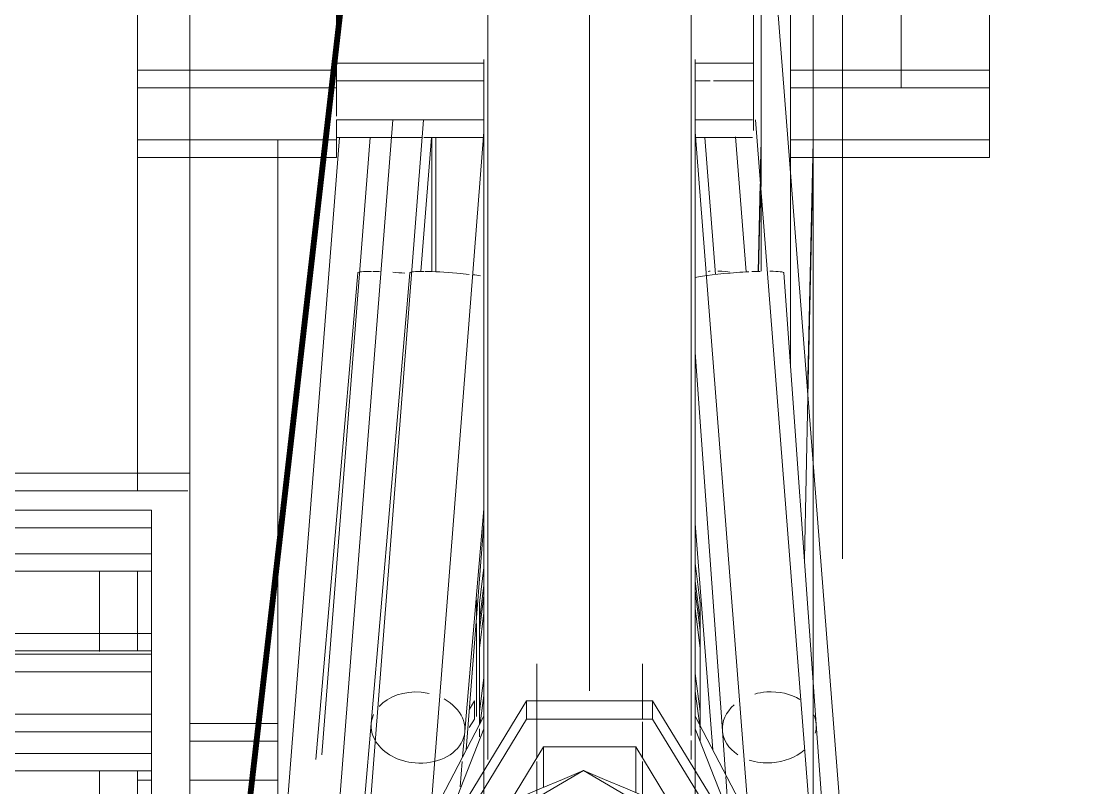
# Model space of a CAD drawing. Header units: millimetres. Extents: x 47511 to 319330, y -16764 to 12078.
# Drawn here: x 98155.7 to 98336.8, y 656.8 to 787.4 of the extents above; entities that cross this region are included whole.
import ezdxf

# ---------------------------------------------------------------- set-up
doc = ezdxf.new("R2010")
doc.units = ezdxf.units.MM
doc.linetypes.add('Dash - Tight', pattern=[4.5, 3, -1.5])
doc.layers.add('A-GENM', color=7, linetype='Continuous', lineweight=5)
doc.layers.add('E-LUM-CIRC', color=5, linetype='Dash - Tight', lineweight=30)
doc.layers.add('G-IMPT', color=7, linetype='Continuous', lineweight=13, true_color=0xc0c0c0)

# ---------------------------------------------------------------- blocks, each defined once
blk = doc.blocks.new('Bicycle_ATB_10197 - Bike ATB2_skp_-8137461-S_1000_LB_Basement')
at = {"layer": 'G-IMPT', "lineweight": 5}
for p, q in [((34.07, 0), (32.8, 0)), ((36.9, 0), (34.07, 0)), ((42.51, 0), (36.9, 0)), ((36.9, 0), (42.51, 0)), ((40.86, 0), (38.17, 0)), ((42.41, 0), (40.86, 0)), ((40.86, 0), (42.41, 0)), ((48.55, 0), (42.72, 0)), ((42.72, 0), (48.55, 0)), ((54.38, 0), (48.55, 0)), ((52.64, 0), (52.12, 0)), ((54.21, 0), (53.68, 0)), ((53.68, 0), (54.21, 0)), ((59.49, 0), (54.19, 0)), ((54.19, 0), (57.99, 0)), ((55.71, 0), (54.21, 0)), ((54.21, 0), (55.71, 0)), ((60.21, 0), (54.38, 0)), ((55.17, 0), (54.7, 0)), ((55.64, 0), (55.17, 0)), ((55.71, 0), (57.21, 0)), ((56.58, 0), (58.76, 0)), ((57.21, 0), (58.71, 0)), ((57.99, 0), (61.8, 0)), ((58.71, 0), (60.21, 0)), ((58.76, 0), (60.94, 0)), ((64.8, 0), (59.49, 0)), ((60.94, 0), (63.12, 0)), ((61.8, 0), (65.6, 0)), ((65.3, 0), (63.12, 0)), ((63.12, 0), (65.3, 0)), ((68.39, 0), (65.9, 0)), ((65.9, 0), (68.39, 0)), ((69.41, 0), (65.9, 0)), ((71.38, 0), (69.41, 0)), ((72.93, 0), (71.38, 0)), ((71.38, 0), (75.4, 0)), ((83.25, 0), (80.69, 0)), ((82.46, 0), (81.05, 0))]:
    blk.add_line(p, q, dxfattribs=at)
at = {"layer": 'G-IMPT', "lineweight": 5, "flags": 128}
for points in [[(38.17, 0), (35.48, 0), (32.8, 0)], [(32.8, 0), (35.48, 0), (38.17, 0), (40.86, 0)], [(32.8, 0), (34.07, 0), (36.9, 0)], [(47.07, 0), (45.52, 0), (43.96, 0), (42.51, 0)], [(42.51, 0), (43.96, 0), (45.52, 0), (47.07, 0)], [(54.7, 0), (52.8, 0), (50.89, 0), (48.98, 0), (47.07, 0)], [(47.07, 0), (48.98, 0), (50.89, 0)], [(48.55, 0), (54.38, 0), (60.21, 0)], [(50.89, 0), (52.8, 0), (54.7, 0)], [(52.12, 0), (52.64, 0), (53.16, 0), (53.68, 0)], [(53.68, 0), (53.16, 0), (52.64, 0)], [(65.6, 0), (61.8, 0), (57.99, 0), (54.19, 0)], [(54.19, 0), (59.49, 0), (64.8, 0)], [(54.7, 0), (55.17, 0), (55.64, 0)], [(56.58, 0), (56.11, 0), (55.64, 0)], [(55.64, 0), (56.11, 0), (56.58, 0)], [(60.21, 0), (58.71, 0), (57.21, 0), (55.71, 0)], [(63.12, 0), (60.94, 0), (58.76, 0), (56.58, 0)], [(71.02, 0), (69.12, 0), (67.21, 0), (65.9, 0)], [(65.9, 0), (67.21, 0), (68.39, 0)], [(65.9, 0), (70.1, 0), (71.38, 0)], [(80.69, 0), (77.87, 0), (75.05, 0), (72.23, 0)], [(81.05, 0), (79.02, 0), (76.99, 0), (74.96, 0), (72.93, 0)], [(75.4, 0), (81.05, 0), (86.69, 0), (92.33, 0)], [(92.69, 0), (89.69, 0), (86.69, 0), (83.69, 0)], [(86.69, 0), (85.28, 0), (83.87, 0)], [(92.33, 0), (90.92, 0), (89.51, 0), (88.1, 0), (86.69, 0)]]:
    blk.add_lwpolyline(points, dxfattribs=at)
blk = doc.blocks.new('Bicycle_ATB_10197 - Bike ATB2_skp_-8137463-S_1000_LB_Basement')
at = {"layer": 'G-IMPT', "lineweight": 5}
for p, q in [((438.97, 15.43), (453.25, 15.11)), ((441.87, 15), (438.98, 15)), ((438.98, 15), (441.87, 15)), ((451.86, 15), (438.98, 15)), ((441.87, 15), (445.53, 15)), ((445.53, 15), (449.19, 15)), ((451.86, 15), (449.19, 15)), ((449.19, 15), (451.43, 15)), ((467.14, 15), (453.43, 15)), ((458.16, 15), (453.68, 15)), ((453.68, 15), (455.92, 15)), ((454.45, 15.08), (458.16, 15)), ((455.92, 15), (458.16, 15)), ((458.16, 15), (460.41, 15)), ((460.41, 15), (462.65, 15)), ((462.65, 15), (464.89, 15)), ((464.89, 15), (467.14, 15)), ((467.14, 15), (471.91, 15)), ((471.91, 15), (476.69, 15)), ((476.69, 15), (481.46, 15))]:
    blk.add_line(p, q, dxfattribs=at)
at = {"layer": 'G-IMPT', "lineweight": 5, "flags": 128}
for points in [[(449.19, 15), (445.53, 15), (441.87, 15)], [(467.14, 15), (462.65, 15), (458.16, 15)], [(481.46, 15), (476.69, 15), (471.91, 15), (467.14, 15)]]:
    blk.add_lwpolyline(points, dxfattribs=at)
blk.add_blockref('Bicycle_ATB_10197 - Bike ATB2_skp_-8137461-S_1000_LB_Basement', (390, 10))
blk = doc.blocks.new('Bicycle_ATB_10197 - Bike ATB2_skp_-8137454-S_1000_LB_Basement')
at = {"layer": 'G-IMPT', "lineweight": 5}
for p, q in [((24.29, 108.02), (13.71, 108.02)), ((27.3, 108.02), (24.29, 108.02)), ((60.44, 108.02), (47.71, 108.02)), ((63.28, 108.02), (60.44, 108.02)), ((13.71, 101.52), (24.29, 101.52)), ((24.29, 101.52), (18.62, 101.52)), ((27.28, 101.52), (24.29, 101.52)), ((24.29, 101.52), (27.36, 101.52)), ((47.64, 101.52), (60.29, 101.52)), ((60.84, 101.52), (63.28, 101.52)), ((0, 8.88), (0, 0)), ((6.28, 8.88), (6.28, 6.5)), ((13.71, 6.5), (13.71, 8.88)), ((63.28, 8.88), (63.28, 6.5)), ((69.56, 0), (69.56, 8.88)), ((76.99, 0), (76.99, 8.88)), ((6.28, 6.5), (10.73, 6.5)), ((10.73, 6.5), (6.28, 6.5)), ((10.73, 6.5), (24.29, 6.5)), ((13.71, 6.5), (10.73, 6.5)), ((24.29, 6.5), (18.62, 6.5)), ((27.28, 6.5), (24.29, 6.5)), ((24.29, 6.5), (44.74, 6.5)), ((27.84, 6.5), (30.83, 6.5)), ((30.83, 6.5), (41.05, 6.5)), ((44.74, 6.5), (41.05, 6.5)), ((46.1, 6.5), (44.74, 6.5)), ((44.74, 6.5), (63.28, 6.5)), ((44.74, 0), (69.56, 0)), ((69.56, 0), (73.58, 0)), ((0, 0), (24.29, 0)), ((24.29, 0), (44.74, 0)), ((74, 0), (76.99, 0))]:
    blk.add_line(p, q, dxfattribs=at)
blk = doc.blocks.new('Bicycle_ATB_10197 - Bike ATB2_skp_pedal-8137455-S_1000_LB_Basement')
at = {"layer": 'G-IMPT', "lineweight": 5}
for p, q in [((24.5, 110), (24.5, 118.88)), ((36.37, 118.88), (36.37, 110)), ((24.5, 110), (6.32, 110)), ((36.37, 110), (24.5, 110)), ((36.37, 110), (90.18, 110)), ((90.18, 110), (56.83, 110)), ((93.17, 110), (90.18, 110)), ((90.18, 110), (93.17, 110)), ((106.88, 110), (117.46, 110)), ((117.46, 110), (120.47, 110))]:
    blk.add_line(p, q, dxfattribs=at)
blk.add_blockref('Bicycle_ATB_10197 - Bike ATB2_skp_-8137454-S_1000_LB_Basement', (93.17, 1.98))
blk = doc.blocks.new('Bicycle_ATB_10197 - Bike ATB2_skp_pedal-V17-S_1000_LB_Basement')
at = {"layer": 'A-GENM'}
blk.add_line((11.87, 135), (14.14, 135), dxfattribs=at)
at = {"layer": 'A-GENM', "flags": 128}
for points in [[(11.87, 126.12), (11.87, 127.5), (11.87, 130), (11.87, 132.5), (11.87, 135)], [(14.86, 135), (16.41, 135), (18.69, 135), (20.96, 135)], [(20.96, 135), (23.23, 135), (25.51, 135), (27.78, 135), (30.05, 135)]]:
    blk.add_lwpolyline(points, dxfattribs=at)
at = {"layer": 'G-IMPT', "lineweight": 5}
for p, q in [((0, 126.12), (0, 135)), ((0, 135), (2.99, 135)), ((2.99, 135), (11.87, 135)), ((11.87, 135), (14.14, 135))]:
    blk.add_line(p, q, dxfattribs=at)
at = {"layer": 'G-IMPT', "lineweight": 5, "flags": 128}
for points in [[(11.87, 126.12), (11.87, 127.5), (11.87, 130), (11.87, 132.5), (11.87, 135)], [(14.86, 135), (16.41, 135), (18.69, 135), (20.96, 135)], [(20.96, 135), (23.23, 135), (25.51, 135), (27.78, 135), (30.05, 135)]]:
    blk.add_lwpolyline(points, dxfattribs=at)
blk = doc.blocks.new('Bicycle_ATB_10197 - BikeATB2D_dwg_Bike ATB2_skp_pedal-2261-Ref_ Level-8137507-S_1000_LB_Basement')
at = {"layer": 'G-IMPT', "lineweight": 5, "flags": 128}
for points in [[(0, 126.12), (0, 135), (11.87, 135), (14.14, 135), (16.41, 135), (18.69, 135), (20.96, 135), (23.23, 135), (25.51, 135), (27.78, 135), (30.05, 135), (30.05, 132.5), (30.05, 130), (30.05, 127.5), (30.05, 126.12)], [(30.05, 126.12), (30.05, 127.5), (30.05, 130), (30.05, 132.5), (30.05, 135), (27.78, 135), (25.51, 135), (23.23, 135), (20.96, 135), (18.69, 135), (16.41, 135), (14.14, 135), (11.87, 135), (11.87, 132.5), (11.87, 130), (11.87, 127.5), (11.87, 126.12)], [(11.87, 126.12), (11.87, 127.5), (11.87, 130), (11.87, 132.5), (11.87, 135)]]:
    blk.add_lwpolyline(points, dxfattribs=at)
blk = doc.blocks.new('Bicycle_ATB_10197 - BikeATB2D_dwg_Bike ATB2_skp_-V6-Ref_ Level-8137508-S_1000_LB_Basement')
at = {"layer": 'G-IMPT', "lineweight": 5}
for p, q in [((0, 108.02), (0, 8.88)), ((63.42, 108.02), (50.69, 108.02)), ((66.26, 108.02), (63.42, 108.02)), ((16.7, 101.52), (27.28, 101.52)), ((27.28, 101.52), (30.35, 101.52)), ((50.63, 101.52), (63.28, 101.52)), ((63.28, 101.52), (63.28, 15.38)), ((13.71, 6.5), (13.71, 8.88)), ((63.28, 8.88), (63.28, 6.5)), ((69.56, 0), (69.56, 8.88))]:
    blk.add_line(p, q, dxfattribs=at)
at = {"layer": 'G-IMPT', "lineweight": 5, "flags": 128}
for points in [[(0, 8.88), (0, 0), (69.56, 0), (76.99, 0), (76.99, 8.88)], [(63.28, 6.5), (6.28, 6.5), (6.28, 8.88)]]:
    blk.add_lwpolyline(points, dxfattribs=at)
blk = doc.blocks.new('Bicycle_ATB_10197 - BikeATB2D_dwg_Bike ATB2_skp_pedal-V7-Ref_ Level-8137509-S_1000_LB_Basement')
at = {"layer": 'G-IMPT', "lineweight": 5}
for p, q in [((36.37, 118.88), (36.37, 110)), ((145.44, 112.38), (145.44, 110)), ((93.17, 110), (96.15, 110)), ((109.87, 110), (120.45, 110)), ((120.45, 110), (123.46, 110)), ((120.45, 17.36), (120.45, 103.5))]:
    blk.add_line(p, q, dxfattribs=at)
at = {"layer": 'G-IMPT', "lineweight": 5, "flags": 128}
for points in [[(24.5, 110), (6.32, 110), (0, 110), (0, 118.88)], [(24.5, 118.88), (24.5, 110), (36.37, 110), (93.17, 110)]]:
    blk.add_lwpolyline(points, dxfattribs=at)
blk.add_blockref('Bicycle_ATB_10197 - BikeATB2D_dwg_Bike ATB2_skp_-V6-Ref_ Level-8137508-S_1000_LB_Basement', (93.17, 1.98))
blk = doc.blocks.new('Bicycle_ATB_10197 - BikeATB2D_dwg_Bike ATB2_skp_-2267-Ref_ Level-8137517-S_1000_LB_Basement')
at = {"layer": 'G-IMPT', "lineweight": 5, "flags": 128}
for points in [[(60.21, 0), (54.38, 0), (48.55, 0), (42.72, 0), (36.9, 0), (34.07, 0), (31.25, 0), (29.81, 0)], [(29.81, 0), (31.25, 0), (34.07, 0), (36.9, 0), (42.72, 0), (48.55, 0), (54.38, 0), (60.21, 0), (58.71, 0), (57.21, 0), (55.71, 0), (54.21, 0), (53.68, 0), (53.16, 0), (52.64, 0), (52.12, 0), (52.64, 0), (53.16, 0), (53.68, 0), (54.21, 0), (55.71, 0), (57.21, 0), (58.71, 0), (60.21, 0)], [(62.91, 0), (60.94, 0), (58.76, 0), (56.58, 0), (56.11, 0), (55.64, 0), (55.17, 0), (54.7, 0), (52.8, 0), (50.89, 0), (48.98, 0), (47.07, 0), (45.52, 0), (43.96, 0), (42.41, 0), (40.86, 0), (38.17, 0), (35.48, 0), (32.79, 0), (30.11, 0), (30.63, 0), (31.16, 0), (31.69, 0), (32.21, 0), (30.66, 0)], [(30.66, 0), (32.21, 0), (31.69, 0), (31.16, 0), (30.63, 0), (30.11, 0), (32.79, 0), (35.48, 0), (38.17, 0), (40.86, 0), (42.41, 0), (43.96, 0), (45.52, 0), (47.07, 0), (48.98, 0), (50.89, 0), (52.8, 0), (54.7, 0), (55.17, 0), (55.64, 0), (56.11, 0), (56.58, 0), (58.76, 0), (60.94, 0), (62.91, 0)], [(62.91, 0), (59.49, 0), (54.19, 0), (57.99, 0), (61.8, 0)], [(61.8, 0), (57.99, 0), (54.19, 0), (59.49, 0), (62.91, 0)], [(63.12, 0), (65.3, 0), (67.21, 0), (68.39, 0), (64.8, 0), (62.91, 0)], [(62.91, 0), (65.6, 0), (68.39, 0)], [(89.69, 0), (86.69, 0), (83.69, 0), (80.69, 0), (77.87, 0), (75.05, 0), (72.23, 0), (69.41, 0), (65.6, 0), (62.91, 0)], [(62.91, 0), (64.8, 0), (70.1, 0), (75.4, 0), (81.05, 0), (86.69, 0), (92.33, 0), (97.98, 0), (103.28, 0), (108.58, 0), (113.89, 0), (119.19, 0), (117.67, 0), (116.17, 0), (114.67, 0), (113.17, 0)], [(89.51, 0), (88.1, 0), (86.69, 0), (85.28, 0), (83.87, 0), (82.46, 0), (81.05, 0), (79.02, 0), (76.99, 0), (74.96, 0), (72.93, 0), (71.02, 0), (69.12, 0), (67.21, 0), (65.3, 0), (63.12, 0)]]:
    blk.add_lwpolyline(points, dxfattribs=at)
blk = doc.blocks.new('Bicycle_ATB_10197 - BikeATB2D_dwg_Bike ATB2_skp_-2269-Ref_ Level-8137519-S_1000_LB_Basement')
at = {"layer": 'G-IMPT', "lineweight": 5}
for p, q in [((435.98, 15.49), (450.92, 15.16)), ((448.88, 15), (435.99, 15)), ((467.14, 15), (450.44, 15)), ((452.11, 15.13), (458.16, 15))]:
    blk.add_line(p, q, dxfattribs=at)
at = {"layer": 'G-IMPT', "lineweight": 5, "flags": 128}
for points in [[(448.88, 15), (445.53, 15), (441.87, 15), (438.21, 15), (435.99, 15)], [(435.99, 15), (438.21, 15), (441.87, 15), (445.53, 15), (448.88, 15)], [(496.6, 15), (495.21, 15), (490.73, 15), (486.24, 15), (481.46, 15), (476.69, 15), (471.91, 15), (467.14, 15), (462.65, 15), (458.16, 15), (453.68, 15), (450.44, 15)], [(451.43, 15), (453.68, 15), (455.92, 15), (458.16, 15), (460.41, 15), (462.65, 15), (464.89, 15), (467.14, 15), (471.91, 15), (476.69, 15), (481.46, 15), (486.24, 15), (490.73, 15), (495.21, 15), (496.6, 15)]]:
    blk.add_lwpolyline(points, dxfattribs=at)
blk.add_blockref('Bicycle_ATB_10197 - BikeATB2D_dwg_Bike ATB2_skp_-2267-Ref_ Level-8137517-S_1000_LB_Basement', (390, 10))
blk = doc.blocks.new('Bicycle_ATB_10197 - BikeATB2D_dwg_Bike ATB2_skp_-2280-Ref_ Level-8137529-S_1000_LB_Basement')
at = {"layer": 'G-IMPT', "lineweight": 5}
for p, q in [((392.78, 29.63), (369.42, 27.81)), ((392.89, 24.41), (369.85, 22.62))]:
    blk.add_line(p, q, dxfattribs=at)
blk = doc.blocks.new('Bicycle_ATB_10197 - BikeATB2D_dwg_Bike ATB2_skp_-2281-Ref_ Level-8137530-S_1000_LB_Basement')
at = {"layer": 'G-IMPT', "lineweight": 5}
for p, q in [((188.17, 107.83), (392.78, 91.88)), ((392.78, 86.65), (287.58, 94.85)), ((369.93, 78), (392.78, 76.21))]:
    blk.add_line(p, q, dxfattribs=at)
blk = doc.blocks.new('Bicycle_ATB_10197 - BikeATB2D_dwg_Bike ATB2_skp_-2283-Ref_ Level-8137532-S_1000_LB_Basement')
at = {"layer": 'G-IMPT', "lineweight": 5}
blk.add_line((688.34, 2534.71), (711.22, 2534.71), dxfattribs=at)
blk = doc.blocks.new('Bicycle_ATB_10197 - BikeATB2D_dwg_Bike ATB2_skp_-2285-Ref_ Level-8137533-S_1000_LB_Basement')
at = {"layer": 'G-IMPT', "lineweight": 5}
blk.add_line((711.22, 2534.03), (688.31, 2534.03), dxfattribs=at)
blk = doc.blocks.new('Bicycle_ATB_10197 - BikeATB2D_dwg_Bike ATB2_skp_-2286-Ref_ Level-8137534-S_1000_LB_Basement')
for name, p in [('Bicycle_ATB_10197 - BikeATB2D_dwg_Bike ATB2_skp_-2281-Ref_ Level-8137530-S_1000_LB_Basement', (0, 0)), ('Bicycle_ATB_10197 - BikeATB2D_dwg_Bike ATB2_skp_-2283-Ref_ Level-8137532-S_1000_LB_Basement', (-318.44, -2458.57)), ('Bicycle_ATB_10197 - BikeATB2D_dwg_Bike ATB2_skp_-2285-Ref_ Level-8137533-S_1000_LB_Basement', (-318.44, -2458.57)), ('Bicycle_ATB_10197 - BikeATB2D_dwg_Bike ATB2_skp_-2280-Ref_ Level-8137529-S_1000_LB_Basement', (0, 0))]:
    blk.add_blockref(name, p)
blk = doc.blocks.new('Bicycle_ATB_10197 - BikeATB2D_dwg-8137488-S_1000_LB_Basement')
at = {"layer": 'G-IMPT', "lineweight": 5}
for p, q in [((-373.14, 10.73), (-374.59, 11.62)), ((-371.42, 11.59), (-370.01, 10.73)), ((-370.01, 10.73), (-373.14, 10.73))]:
    blk.add_line(p, q, dxfattribs=at)
at = {"zscale": -1, "rotation": 180}
blk.add_blockref('Bicycle_ATB_10197 - BikeATB2D_dwg_Bike ATB2_skp_pedal-V7-Ref_ Level-8137509-S_1000_LB_Basement', (-238.09, 178.1), dxfattribs=at)
for name, p in [('Bicycle_ATB_10197 - BikeATB2D_dwg_Bike ATB2_skp_-2286-Ref_ Level-8137534-S_1000_LB_Basement', (-666.82, -58.14)), ('Bicycle_ATB_10197 - BikeATB2D_dwg_Bike ATB2_skp_-2269-Ref_ Level-8137519-S_1000_LB_Basement', (-732.85, -53.08)), ('Bicycle_ATB_10197 - BikeATB2D_dwg_Bike ATB2_skp_pedal-2261-Ref_ Level-8137507-S_1000_LB_Basement', (-274.46, -178.08))]:
    blk.add_blockref(name, p)
blk = doc.blocks.new('Bicycle_ATB_10197 - Bicycle_ATB_10197-8136418-S_1000_LB_Basement')
at = {"layer": 'A-GENM'}
for p, q in [((-294.13, 30.61), (-377.03, 37.72)), ((-293.92, 18), (-271.05, 18)), ((-369.69, 10.39), (-353.87, 10.39)), ((-353.02, 10.39), (-349.89, 10.39))]:
    blk.add_line(p, q, dxfattribs=at)
for centre, major_axis, start_param, end_param in [((-294.81, 22.64), (0.68, 7.97), 5.497787, 6.283185), ((-294.81, 22.64), (0.68, 7.97), 5.246144, 5.464267), ((-294.81, 22.64), (0.68, 7.97), 4.712389, 4.974188), ((-294.7, -25.09), (-0.57, 7.98), 3.403392, 3.926991), ((-294.7, -25.09), (-0.57, 7.98), 4.132001, 4.18879)]:
    blk.add_ellipse(centre, major_axis=major_axis, ratio=0.078087, start_param=start_param, end_param=end_param, dxfattribs=at)
for name, p in [('Bicycle_ATB_10197 - BikeATB2D_dwg-8137488-S_1000_LB_Basement', (2.99, 0)), ('Bicycle_ATB_10197 - Bike ATB2_skp_-8137463-S_1000_LB_Basement', (-732.85, -53.08)), ('Bicycle_ATB_10197 - Bike ATB2_skp_pedal-V17-S_1000_LB_Basement', (-274.46, -178.08))]:
    blk.add_blockref(name, p)
at = {"zscale": -1, "rotation": 180}
blk.add_blockref('Bicycle_ATB_10197 - Bike ATB2_skp_pedal-8137455-S_1000_LB_Basement', (-238.09, 178.1), dxfattribs=at)
blk = doc.blocks.new('Bicycle_ATB_10197 - Bike ATB2_skp_-8137469-S_1000_LB_Basement')
at = {"layer": 'G-IMPT', "lineweight": 5}
for p, q in [((-271.05, 33.63), (-271.05, 43.1)), ((-261.41, 43.1), (-261.41, 18)), ((-246.64, 43.1), (-246.64, 37.79)), ((-241.51, 43.1), (-241.51, 17.32)), ((-246.64, 37.09), (-246.64, 17.32)), ((-271.05, 28.5), (-271.05, 33.63)), ((-271.05, 18.07), (-271.05, 28.24)), ((-271.05, -27.74), (-271.05, -18.07)), ((-261.41, -18), (-261.41, -20.52)), ((-246.64, -17.32), (-246.64, -27.9)), ((-241.51, -17.32), (-241.51, -27.9)), ((-261.41, -21.07), (-261.41, -27.9)), ((-268.06, -27.9), (-269.9, -27.9)), ((-264.5, -27.9), (-268.06, -27.9)), ((-261.41, -27.9), (-264.5, -27.9)), ((-246.64, -27.9), (-261.41, -27.9)), ((-241.51, -27.9), (-246.64, -27.9))]:
    blk.add_line(p, q, dxfattribs=at)
at = {"layer": 'G-IMPT', "lineweight": 5, "flags": 128}
blk.add_lwpolyline([(-262.59, 43.1), (-263.82, 43.1), (-266.23, 43.1), (-267.45, 43.1)], dxfattribs=at)
blk = doc.blocks.new('Bicycle_ATB_10197 - Bike ATB2_skp_-V33-S_1000_LB_Basement')
at = {"layer": 'G-IMPT', "lineweight": 5}
for p, q in [((71.38, 0), (69.41, 0)), ((72.93, 0), (71.38, 0)), ((71.38, 0), (75.4, 0)), ((83.25, 0), (80.69, 0)), ((82.46, 0), (81.05, 0))]:
    blk.add_line(p, q, dxfattribs=at)
at = {"layer": 'G-IMPT', "lineweight": 5, "flags": 128}
for points in [[(10.83, 0), (8.12, 0), (5.41, 0), (2.71, 0), (0, 0)], [(0, 0), (2.22, 0), (4.43, 0), (6.65, 0), (8.87, 0)], [(8.87, 0), (6.65, 0), (4.43, 0), (2.22, 0), (0, 0)], [(0, 0), (2.71, 0), (5.41, 0), (8.12, 0), (10.83, 0)], [(8.87, 0), (8.52, 0), (8.16, 0), (7.81, 0), (7.46, 0)], [(7.46, 0), (7.81, 0), (8.16, 0), (8.52, 0), (8.87, 0)], [(21.94, 0), (19.07, 0), (16.2, 0), (13.33, 0), (10.46, 0)], [(10.46, 0), (11.92, 0), (13.38, 0), (14.84, 0), (16.3, 0)], [(16.3, 0), (14.84, 0), (13.38, 0), (11.92, 0), (10.46, 0)], [(10.46, 0), (13.33, 0), (16.2, 0), (19.07, 0), (21.94, 0)], [(12.24, 0), (11.88, 0), (11.53, 0), (11.18, 0), (10.83, 0)], [(10.83, 0), (11.18, 0), (11.53, 0), (11.88, 0), (12.24, 0)], [(16.3, 0), (15.28, 0), (14.27, 0), (13.25, 0), (12.24, 0)], [(12.24, 0), (13.25, 0), (14.27, 0), (15.28, 0), (16.3, 0)], [(25.61, 0), (24.63, 0), (23.65, 0), (22.67, 0), (21.69, 0)], [(21.69, 0), (22.67, 0), (23.65, 0), (24.63, 0), (25.61, 0)], [(26, 0), (24.98, 0), (23.97, 0), (22.95, 0), (21.94, 0)], [(21.94, 0), (22.95, 0), (23.97, 0), (24.98, 0), (26, 0)], [(36.9, 0), (34.07, 0), (31.25, 0), (28.43, 0), (25.61, 0)], [(25.61, 0), (28.43, 0), (31.25, 0), (34.07, 0), (36.9, 0)], [(32.21, 0), (30.66, 0), (29.1, 0), (27.55, 0), (26, 0)], [(26, 0), (27.55, 0), (29.1, 0), (30.66, 0), (32.21, 0)], [(40.86, 0), (38.17, 0), (35.48, 0), (32.79, 0), (30.11, 0)], [(30.11, 0), (30.63, 0), (31.16, 0), (31.69, 0), (32.21, 0)], [(32.21, 0), (31.69, 0), (31.16, 0), (30.63, 0), (30.11, 0)], [(30.11, 0), (32.79, 0), (35.48, 0), (38.17, 0), (40.86, 0)], [(60.21, 0), (54.38, 0), (48.55, 0), (42.72, 0), (36.9, 0)], [(36.9, 0), (42.72, 0), (48.55, 0), (54.38, 0), (60.21, 0)], [(47.07, 0), (45.52, 0), (43.96, 0), (42.41, 0), (40.86, 0)], [(40.86, 0), (42.41, 0), (43.96, 0), (45.52, 0), (47.07, 0)], [(54.7, 0), (52.8, 0), (50.89, 0), (48.98, 0), (47.07, 0)], [(47.07, 0), (48.98, 0), (50.89, 0), (52.8, 0), (54.7, 0)], [(54.21, 0), (53.68, 0), (53.16, 0), (52.64, 0), (52.12, 0)], [(52.12, 0), (52.64, 0), (53.16, 0), (53.68, 0), (54.21, 0)], [(68.39, 0), (64.8, 0), (59.49, 0), (54.19, 0)], [(54.19, 0), (57.99, 0), (61.8, 0), (65.6, 0), (68.39, 0)], [(69.41, 0), (65.6, 0), (61.8, 0), (57.99, 0), (54.19, 0)], [(54.19, 0), (59.49, 0), (64.8, 0), (70.1, 0), (71.38, 0)], [(60.21, 0), (58.71, 0), (57.21, 0), (55.71, 0), (54.21, 0)], [(54.21, 0), (55.71, 0), (57.21, 0), (58.71, 0), (60.21, 0)], [(56.58, 0), (56.11, 0), (55.64, 0), (55.17, 0), (54.7, 0)], [(54.7, 0), (55.17, 0), (55.64, 0), (56.11, 0), (56.58, 0)], [(65.3, 0), (63.12, 0), (60.94, 0), (58.76, 0), (56.58, 0)], [(56.58, 0), (58.76, 0), (60.94, 0), (63.12, 0), (65.3, 0)], [(71.02, 0), (69.12, 0), (67.21, 0), (65.3, 0)], [(65.3, 0), (67.21, 0), (68.39, 0)], [(80.69, 0), (77.87, 0), (75.05, 0), (72.23, 0)], [(81.05, 0), (79.02, 0), (76.99, 0), (74.96, 0), (72.93, 0)], [(75.4, 0), (81.05, 0), (86.69, 0), (92.33, 0), (97.98, 0)], [(92.69, 0), (89.69, 0), (86.69, 0), (83.69, 0)], [(86.69, 0), (85.28, 0), (83.87, 0)], [(92.33, 0), (90.92, 0), (89.51, 0), (88.1, 0), (86.69, 0)]]:
    blk.add_lwpolyline(points, dxfattribs=at)
blk = doc.blocks.new('Bicycle_ATB_10197 - Bike ATB2_skp_-V35-S_1000_LB_Basement')
at = {"layer": 'G-IMPT', "lineweight": 5}
for p, q in [((389.93, 16.51), (417.67, 15.9)), ((406.16, 15), (363.58, 15)), ((467.14, 15), (406.16, 15)), ((417.67, 15.9), (458.16, 15))]:
    blk.add_line(p, q, dxfattribs=at)
at = {"layer": 'G-IMPT', "lineweight": 5, "flags": 128}
for points in [[(425.01, 15), (424.18, 15), (423.35, 15), (422.52, 15), (421.69, 15)], [(421.69, 15), (422.52, 15), (423.35, 15), (424.18, 15), (425.01, 15)], [(434.56, 15), (432.17, 15), (429.78, 15), (427.39, 15), (425.01, 15)], [(425.01, 15), (427.39, 15), (429.78, 15), (432.17, 15), (434.56, 15)], [(449.19, 15), (445.53, 15), (441.87, 15), (438.21, 15), (434.56, 15)], [(434.56, 15), (438.21, 15), (441.87, 15), (445.53, 15), (449.19, 15)], [(467.14, 15), (462.65, 15), (458.16, 15), (453.68, 15), (449.19, 15)], [(449.19, 15), (451.43, 15), (453.68, 15), (455.92, 15), (458.16, 15)], [(458.16, 15), (460.41, 15), (462.65, 15), (464.89, 15), (467.14, 15)], [(486.24, 15), (481.46, 15), (476.69, 15), (471.91, 15), (467.14, 15)], [(467.14, 15), (471.91, 15), (476.69, 15), (481.46, 15), (486.24, 15)]]:
    blk.add_lwpolyline(points, dxfattribs=at)
blk.add_blockref('Bicycle_ATB_10197 - Bike ATB2_skp_-V33-S_1000_LB_Basement', (390, 10))
blk = doc.blocks.new('Bicycle_ATB_10197 - Bike ATB2_skp_-V37-S_1000_LB_Basement')
at = {"layer": 'G-IMPT', "lineweight": 5}
for p, q in [((12.47, 108.02), (0, 108.02)), ((0, 107.71), (0, 0.31)), ((39.65, 108.02), (12.47, 108.02)), ((49.29, 108.02), (39.65, 108.02)), ((69.56, 108.02), (49.29, 108.02)), ((73.58, 108.02), (69.56, 108.02)), ((69.56, 0), (69.56, 108.02)), ((76.99, 108.02), (74, 108.02)), ((76.99, 0), (76.99, 108.02)), ((10.73, 101.52), (6.28, 101.52)), ((6.28, 101.52), (10.73, 101.52)), ((6.28, 101.52), (6.28, 6.5)), ((13.71, 101.52), (10.73, 101.52)), ((10.73, 101.52), (24.29, 101.52)), ((13.71, 6.5), (13.71, 101.52)), ((24.29, 101.52), (18.62, 101.52)), ((27.28, 101.52), (24.29, 101.52)), ((24.29, 101.52), (44.74, 101.52)), ((32.36, 101.52), (30.83, 101.52)), ((32.36, 101.52), (30.83, 101.52)), ((41.05, 101.52), (38.5, 101.52)), ((41.05, 101.52), (38.5, 101.52)), ((44.74, 101.52), (63.28, 101.52)), ((46.06, 101.52), (44.74, 101.52)), ((46.06, 101.52), (44.74, 101.52)), ((63.28, 101.52), (63.28, 6.5)), ((6.28, 6.5), (10.73, 6.5)), ((10.73, 6.5), (6.28, 6.5)), ((10.73, 6.5), (24.29, 6.5)), ((13.71, 6.5), (10.73, 6.5)), ((24.29, 6.5), (18.62, 6.5)), ((27.28, 6.5), (24.29, 6.5)), ((24.29, 6.5), (44.74, 6.5)), ((27.84, 6.5), (30.83, 6.5)), ((30.83, 6.5), (41.05, 6.5)), ((44.74, 6.5), (41.05, 6.5)), ((46.1, 6.5), (44.74, 6.5)), ((44.74, 6.5), (63.28, 6.5)), ((44.74, 0), (69.56, 0)), ((69.56, 0), (73.58, 0)), ((0, 0), (24.29, 0)), ((24.29, 0), (44.74, 0)), ((74, 0), (76.99, 0))]:
    blk.add_line(p, q, dxfattribs=at)
at = {"layer": 'G-IMPT', "lineweight": 5, "flags": 128}
for points in [[(38.07, 101.52), (35.94, 101.52), (33.39, 101.52)], [(38.07, 101.52), (35.94, 101.52), (33.39, 101.52)], [(44.39, 101.52), (42.72, 101.52), (41.05, 101.52)], [(44.39, 101.52), (42.72, 101.52), (41.05, 101.52)]]:
    blk.add_lwpolyline(points, dxfattribs=at)
blk = doc.blocks.new('Bicycle_ATB_10197 - Bike ATB2_skp_pedal-V38-S_1000_LB_Basement')
at = {"layer": 'A-GENM', "flags": 128}
for points in [[(135.8, 125), (135.8, 121.25), (135.8, 117.5), (135.8, 113.75), (135.8, 110)], [(135.8, 110), (135.8, 113.75), (135.8, 117.5), (135.8, 121.25), (135.8, 125)]]:
    blk.add_lwpolyline(points, dxfattribs=at)
at = {"layer": 'G-IMPT', "lineweight": 5}
for p, q in [((24.5, 135), (6.32, 135)), ((29.35, 135), (24.5, 135)), ((24.5, 110), (24.5, 135)), ((33.38, 135), (29.97, 135)), ((36.37, 135), (33.38, 135)), ((36.37, 125), (36.37, 135)), ((135.8, 125), (36.37, 125)), ((36.37, 125), (36.37, 110)), ((135.8, 125), (142.46, 125)), ((142.46, 125), (145.44, 125)), ((24.5, 110), (6.32, 110)), ((36.37, 110), (24.5, 110)), ((36.37, 110), (90.18, 110)), ((90.18, 110), (86.34, 110)), ((105.63, 110), (90.18, 110)), ((90.18, 110), (132.81, 110)), ((132.81, 110), (135.8, 110)), ((120.45, 8.48), (120.45, 103.5)), ((124, 8.48), (124, 103.5)), ((124, 103.5), (125.53, 103.5)), ((131.67, 103.5), (134.22, 103.5)), ((134.22, 8.48), (134.22, 103.5)), ((137.91, 103.5), (139.23, 103.5)), ((140.89, 103.5), (140.89, 8.48))]:
    blk.add_line(p, q, dxfattribs=at)
at = {"layer": 'G-IMPT', "lineweight": 5, "flags": 128}
for points in [[(135.8, 110), (135.8, 113.75), (135.8, 117.5), (135.8, 121.25), (135.8, 125)], [(126.55, 103.5), (129.11, 103.5), (131.23, 103.5)], [(134.22, 103.5), (135.89, 103.5), (137.56, 103.5)]]:
    blk.add_lwpolyline(points, dxfattribs=at)
blk.add_blockref('Bicycle_ATB_10197 - Bike ATB2_skp_-V37-S_1000_LB_Basement', (93.17, 1.98))
blk = doc.blocks.new('Bicycle_ATB_10197 - Bike ATB2_skp_pedal-V40-S_1000_LB_Basement')
at = {"layer": 'A-GENM'}
blk.add_line((11.87, 135), (14.14, 135), dxfattribs=at)
at = {"layer": 'A-GENM', "flags": 128}
for points in [[(11.87, 125), (11.87, 127.5), (11.87, 130), (11.87, 132.5), (11.87, 135)], [(14.86, 135), (16.41, 135), (18.69, 135), (20.96, 135)], [(20.96, 135), (23.23, 135), (25.51, 135), (27.78, 135), (30.05, 135)]]:
    blk.add_lwpolyline(points, dxfattribs=at)
at = {"layer": 'G-IMPT', "lineweight": 5}
for p, q in [((0, 110), (0, 135)), ((0, 135), (2.99, 135)), ((2.99, 135), (11.87, 135)), ((11.87, 135), (14.14, 135)), ((11.87, 125), (14.86, 125)), ((11.87, 125), (11.87, 110)), ((14.86, 125), (39.35, 125)), ((2.99, 110), (0, 110)), ((11.87, 110), (2.99, 110)), ((93.17, 110), (11.87, 110))]:
    blk.add_line(p, q, dxfattribs=at)
at = {"layer": 'G-IMPT', "lineweight": 5, "flags": 128}
for points in [[(11.87, 125), (11.87, 127.5), (11.87, 130), (11.87, 132.5), (11.87, 135)], [(14.86, 135), (16.41, 135), (18.69, 135), (20.96, 135)], [(20.96, 135), (23.23, 135), (25.51, 135), (27.78, 135), (30.05, 135)]]:
    blk.add_lwpolyline(points, dxfattribs=at)
blk = doc.blocks.new('Bicycle_ATB_10197 - BikeATB2D_dwg_Bike ATB2_skp_wheel-2258-Ref_ Level-V56-S_1000_LB_Basement')
at = {"layer": 'G-IMPT', "lineweight": 5, "flags": 128}
for points in [[(621.33, 37.15), (615.61, 37.9), (613.38, 37.9)], [(635.38, 37.15), (629.39, 37.9), (615.61, 37.9)], [(640.11, 37.15), (634.03, 37.9), (629.39, 37.9)], [(613.2, 0.3), (615.61, 0.3), (622.05, 1.15)], [(615.61, 0.3), (629.39, 0.3), (636.13, 1.15)], [(629.39, 0.3), (634.03, 0.3), (640.88, 1.15)]]:
    blk.add_lwpolyline(points, dxfattribs=at)
blk = doc.blocks.new('Bicycle_ATB_10197 - BikeATB2D_dwg_Bike ATB2_skp_pedal-2261-Ref_ Level-V64-S_1000_LB_Basement')
at = {"layer": 'G-IMPT', "lineweight": 5, "flags": 128}
for points in [[(93.17, 110), (11.87, 110), (0, 110), (0, 135), (11.87, 135), (14.14, 135), (16.41, 135), (18.69, 135), (20.96, 135)], [(20.96, 135), (18.69, 135), (16.41, 135), (14.14, 135), (11.87, 135), (11.87, 132.5), (11.87, 130), (11.87, 127.5), (11.87, 125), (11.87, 127.5), (11.87, 130), (11.87, 132.5), (11.87, 135)], [(115.9, 110), (115.9, 113.75), (115.9, 117.5), (115.9, 121.25), (115.9, 125), (11.87, 125), (11.87, 110)]]:
    blk.add_lwpolyline(points, dxfattribs=at)
blk = doc.blocks.new('Bicycle_ATB_10197 - BikeATB2D_dwg_Bike ATB2_skp_-V6-Ref_ Level-V65-S_1000_LB_Basement')
at = {"layer": 'G-IMPT', "lineweight": 5}
for p, q in [((69.56, 0), (69.56, 108.02)), ((13.71, 6.5), (13.71, 101.52))]:
    blk.add_line(p, q, dxfattribs=at)
at = {"layer": 'G-IMPT', "lineweight": 5, "flags": 128}
blk.add_lwpolyline([(0, 108.02), (0, 0), (69.56, 0), (76.99, 0), (76.99, 108.02), (69.56, 108.02), (40.54, 108.02)], dxfattribs=at)
blk.add_lwpolyline([(63.28, 6.5), (6.28, 6.5), (6.28, 101.52), (63.28, 101.52)], close=True, dxfattribs=at)
blk = doc.blocks.new('Bicycle_ATB_10197 - BikeATB2D_dwg_Bike ATB2_skp_pedal-V7-Ref_ Level-V66-S_1000_LB_Basement')
at = {"layer": 'G-IMPT', "lineweight": 5}
for p, q in [((36.37, 125), (36.37, 110)), ((93.17, 110), (133.71, 110)), ((120.45, 8.48), (120.45, 103.5)), ((124, 8.48), (124, 103.5)), ((134.22, 8.48), (134.22, 103.5)), ((140.89, 103.5), (140.89, 8.48))]:
    blk.add_line(p, q, dxfattribs=at)
at = {"layer": 'G-IMPT', "lineweight": 5, "flags": 128}
for points in [[(24.5, 110), (6.32, 110), (0, 110), (0, 135), (3.41, 135)], [(32.34, 135), (24.5, 135), (6.32, 135)], [(24.5, 135), (24.5, 110), (36.37, 110), (93.17, 110)], [(135.8, 125), (135.8, 121.25), (135.8, 117.5), (135.8, 113.75), (135.8, 110), (135.8, 113.75), (135.8, 117.5), (135.8, 121.25), (135.8, 125), (36.37, 125), (36.37, 135), (32.96, 135)], [(135.8, 110), (135.8, 113.75), (135.8, 117.5), (135.8, 121.25), (135.8, 125), (145.44, 125), (145.44, 110)]]:
    blk.add_lwpolyline(points, dxfattribs=at)
blk.add_blockref('Bicycle_ATB_10197 - BikeATB2D_dwg_Bike ATB2_skp_-V6-Ref_ Level-V65-S_1000_LB_Basement', (93.17, 1.98))
blk = doc.blocks.new('Bicycle_ATB_10197 - BikeATB2D_dwg_Bike ATB2_skp_-2262-Ref_ Level-V72-S_1000_LB_Basement')
at = {"layer": 'G-IMPT', "lineweight": 5, "flags": 128}
for points in [[(578.11, -30.25), (594.94, -22.99), (603.34, -8.69), (601.84, -12.27), (600.34, -15.84), (598.84, -19.42), (597.34, -22.99), (594.94, -22.99), (594.94, -8.69), (594.94, 5.61), (578.11, 12.87), (578.11, -8.69)], [(597.34, 5.61), (594.94, 5.61), (603.34, -8.69), (601.84, -5.12), (600.34, -1.54), (598.84, 2.04), (597.34, 5.61), (593.57, 7.43), (589.8, 9.24), (586.85, 10.66)]]:
    blk.add_lwpolyline(points, dxfattribs=at)
blk = doc.blocks.new('Bicycle_ATB_10197 - BikeATB2D_dwg_Bike ATB2_skp_-2267-Ref_ Level-V77-S_1000_LB_Basement')
at = {"layer": 'G-IMPT', "lineweight": 5, "flags": 128}
for points in [[(89.51, 0), (88.1, 0), (86.69, 0), (85.28, 0), (83.87, 0), (82.46, 0), (81.05, 0), (79.02, 0), (76.99, 0), (74.96, 0), (72.93, 0), (71.02, 0), (69.12, 0), (67.21, 0), (65.3, 0), (63.12, 0), (60.94, 0), (58.76, 0), (56.58, 0), (56.11, 0), (55.64, 0), (55.17, 0), (54.7, 0), (52.8, 0), (50.89, 0), (48.98, 0), (47.07, 0), (45.52, 0), (43.96, 0), (42.41, 0), (40.86, 0), (38.17, 0), (35.48, 0), (32.79, 0), (30.11, 0), (30.63, 0), (31.16, 0), (31.69, 0), (32.21, 0), (30.66, 0), (29.1, 0), (27.55, 0), (26, 0), (24.98, 0), (23.97, 0), (22.95, 0), (21.94, 0), (19.07, 0), (16.2, 0), (13.33, 0), (10.46, 0), (11.92, 0), (13.38, 0), (14.84, 0), (16.3, 0), (15.28, 0), (14.27, 0), (13.25, 0), (12.24, 0), (11.88, 0), (11.53, 0), (11.18, 0), (10.83, 0), (8.12, 0), (5.41, 0), (2.71, 0), (0, 0), (2.22, 0), (4.43, 0), (6.65, 0), (8.87, 0), (8.52, 0), (8.16, 0), (7.81, 0), (7.46, 0), (7.81, 0), (8.16, 0), (8.52, 0), (8.87, 0), (6.65, 0), (4.43, 0), (2.22, 0), (0, 0), (2.71, 0), (5.41, 0), (8.12, 0), (10.83, 0), (11.18, 0), (11.53, 0), (11.88, 0), (12.24, 0), (13.25, 0), (14.27, 0), (15.28, 0), (16.3, 0), (14.84, 0), (13.38, 0), (11.92, 0), (10.46, 0), (13.33, 0), (16.2, 0), (19.07, 0), (21.94, 0), (22.95, 0), (23.97, 0), (24.98, 0), (26, 0), (27.55, 0), (29.1, 0), (30.66, 0), (32.21, 0), (31.69, 0), (31.16, 0), (30.63, 0), (30.11, 0), (32.79, 0), (35.48, 0), (38.17, 0), (40.86, 0), (42.41, 0), (43.96, 0), (45.52, 0), (47.07, 0), (48.98, 0), (50.89, 0), (52.8, 0), (54.7, 0), (55.17, 0), (55.64, 0), (56.11, 0), (56.58, 0), (58.76, 0), (60.94, 0), (63.12, 0), (65.3, 0), (67.21, 0), (68.39, 0), (64.8, 0), (59.49, 0), (54.19, 0), (57.99, 0), (61.8, 0), (65.6, 0), (68.39, 0)], [(89.69, 0), (86.69, 0), (83.69, 0), (80.69, 0), (77.87, 0), (75.05, 0), (72.23, 0), (69.41, 0), (65.6, 0), (61.8, 0), (57.99, 0), (54.19, 0), (59.49, 0), (64.8, 0), (70.1, 0), (75.4, 0), (81.05, 0), (86.69, 0), (92.33, 0)]]:
    blk.add_lwpolyline(points, dxfattribs=at)
blk.add_lwpolyline([(60.21, 0), (54.38, 0), (48.55, 0), (42.72, 0), (36.9, 0), (34.07, 0), (31.25, 0), (28.43, 0), (25.61, 0), (24.63, 0), (23.65, 0), (22.67, 0), (21.69, 0), (22.67, 0), (23.65, 0), (24.63, 0), (25.61, 0), (28.43, 0), (31.25, 0), (34.07, 0), (36.9, 0), (42.72, 0), (48.55, 0), (54.38, 0), (60.21, 0), (58.71, 0), (57.21, 0), (55.71, 0), (54.21, 0), (53.68, 0), (53.16, 0), (52.64, 0), (52.12, 0), (52.64, 0), (53.16, 0), (53.68, 0), (54.21, 0), (55.71, 0), (57.21, 0), (58.71, 0)], close=True, dxfattribs=at)
blk = doc.blocks.new('Bicycle_ATB_10197 - BikeATB2D_dwg_Bike ATB2_skp_-2269-Ref_ Level-V79-S_1000_LB_Basement')
at = {"layer": 'G-IMPT', "lineweight": 5}
for p, q in [((403.17, 15), (336.1, 15)), ((467.14, 15), (403.17, 15)), ((415.34, 15.95), (458.16, 15))]:
    blk.add_line(p, q, dxfattribs=at)
at = {"layer": 'G-IMPT', "lineweight": 5, "flags": 128}
blk.add_lwpolyline([(481.46, 15), (476.69, 15), (471.91, 15), (467.14, 15), (462.65, 15), (458.16, 15), (453.68, 15), (449.19, 15), (445.53, 15), (441.87, 15), (438.21, 15), (434.56, 15), (432.17, 15), (429.78, 15), (427.39, 15), (425.01, 15), (424.18, 15), (423.35, 15), (422.52, 15), (421.69, 15), (422.52, 15), (423.35, 15), (424.18, 15), (425.01, 15), (427.39, 15), (429.78, 15), (432.17, 15), (434.56, 15), (438.21, 15), (441.87, 15), (445.53, 15), (449.19, 15), (451.43, 15), (453.68, 15), (455.92, 15), (458.16, 15), (460.41, 15), (462.65, 15), (464.89, 15), (467.14, 15), (471.91, 15), (476.69, 15), (481.46, 15)], dxfattribs=at)
blk.add_blockref('Bicycle_ATB_10197 - BikeATB2D_dwg_Bike ATB2_skp_-2267-Ref_ Level-V77-S_1000_LB_Basement', (390, 10))
blk = doc.blocks.new('Bicycle_ATB_10197 - BikeATB2D_dwg_Bike ATB2_skp_-2275-Ref_ Level-V84-S_1000_LB_Basement')
at = {"layer": 'G-IMPT', "lineweight": 5}
for p, q in [((714.2, 23.77), (714.2, 33.37)), ((723.85, 33.37), (723.85, 8.27)), ((738.62, 33.37), (738.62, 7.59)), ((743.75, 33.37), (743.75, 21.43)), ((714.2, 8.27), (714.2, 23.77)), ((743.75, 21.43), (743.75, 16.24)), ((743.75, 16.16), (743.75, 7.59)), ((738.62, -27.05), (738.62, -37.63)), ((743.75, -27.05), (743.75, -35.7)), ((714.2, -37.48), (714.2, -27.73)), ((723.85, -27.73), (723.85, -37.63)), ((743.75, -35.74), (743.75, -37.63)), ((717.76, -37.63), (714.2, -37.63))]:
    blk.add_line(p, q, dxfattribs=at)
at = {"layer": 'G-IMPT', "lineweight": 5, "flags": 128}
blk.add_lwpolyline([(743.75, -37.63), (738.62, -37.63), (723.85, -37.63), (717.76, -37.63)], dxfattribs=at)
blk = doc.blocks.new('Bicycle_ATB_10197 - BikeATB2D_dwg_Bike ATB2_skp_-2280-Ref_ Level-V89-S_1000_LB_Basement')
at = {"layer": 'G-IMPT', "lineweight": 5}
for p, q in [((276.69, 31.01), (393.73, 40.14)), ((288.42, 37.13), (327.03, 40.14)), ((395.77, 29.87), (252.3, 18.68))]:
    blk.add_line(p, q, dxfattribs=at)
at = {"layer": 'G-IMPT', "lineweight": 5, "flags": 128}
for points in [[(430.18, 40.82), (430.83, 32.6), (430.45, 27.34), (186.03, 8.28)], [(215.74, 28.17), (245.45, 30.88), (245.65, 28.7), (245.84, 26.52), (246.03, 24.34), (246.23, 22.16), (292, 40.14)], [(294.2, 40.14), (252.3, 18.3), (250.78, 19.27), (249.26, 20.23), (247.74, 21.2), (246.23, 22.16), (246.03, 24.34), (245.84, 26.52), (245.65, 28.7), (245.45, 30.88), (260.87, 37.25)]]:
    blk.add_lwpolyline(points, dxfattribs=at)
blk = doc.blocks.new('Bicycle_ATB_10197 - BikeATB2D_dwg_Bike ATB2_skp_-2281-Ref_ Level-V90-S_1000_LB_Basement')
at = {"layer": 'G-IMPT', "lineweight": 5}
for p, q in [((188.17, 107.83), (395.77, 91.64)), ((395.77, 86.41), (252.3, 97.6)), ((276.69, 85.27), (393.73, 76.14)), ((288.42, 79.15), (327.03, 76.14))]:
    blk.add_line(p, q, dxfattribs=at)
at = {"layer": 'G-IMPT', "lineweight": 5, "flags": 128}
for points in [[(294.2, 76.14), (252.3, 97.98), (250.78, 97.01), (249.26, 96.05), (247.74, 95.08), (246.23, 94.12), (246.03, 91.94), (245.84, 89.76), (245.65, 87.58), (245.45, 85.4), (253.66, 82.01)], [(231.62, 86.66), (245.45, 85.4), (245.65, 87.58), (245.84, 89.76), (246.03, 91.94), (246.23, 94.12), (292, 76.14)]]:
    blk.add_lwpolyline(points, dxfattribs=at)
blk = doc.blocks.new('Bicycle_ATB_10197 - BikeATB2D_dwg_Bike ATB2_skp_-2283-Ref_ Level-V92-S_1000_LB_Basement')
at = {"layer": 'G-IMPT', "lineweight": 5}
for p, q in [((621.52, 2525.71), (615.24, 2525.71)), ((621.52, 2507.71), (615.24, 2507.71))]:
    blk.add_line(p, q, dxfattribs=at)
at = {"layer": 'G-IMPT', "lineweight": 5, "flags": 128}
for points in [[(603.28, 2534.71), (611.34, 2534.71), (724.49, 2534.71)], [(603.28, 2498.71), (611.34, 2498.71), (724.49, 2498.71)]]:
    blk.add_lwpolyline(points, dxfattribs=at)
blk = doc.blocks.new('Bicycle_ATB_10197 - BikeATB2D_dwg_Bike ATB2_skp_-2285-Ref_ Level-V93-S_1000_LB_Basement')
at = {"layer": 'G-IMPT', "lineweight": 5}
for p, q in [((1093.37, 2534.03), (609.33, 2534.03)), ((619.9, 2516.71), (1081.32, 2516.71)), ((609.33, 2499.39), (1093.37, 2499.39))]:
    blk.add_line(p, q, dxfattribs=at)
blk = doc.blocks.new('Bicycle_ATB_10197 - BikeATB2D_dwg_Bike ATB2_skp_-2286-Ref_ Level-V94-S_1000_LB_Basement')
for name, p in [('Bicycle_ATB_10197 - BikeATB2D_dwg_Bike ATB2_skp_-2281-Ref_ Level-V90-S_1000_LB_Basement', (0, 0)), ('Bicycle_ATB_10197 - BikeATB2D_dwg_Bike ATB2_skp_-2283-Ref_ Level-V92-S_1000_LB_Basement', (-318.44, -2458.57)), ('Bicycle_ATB_10197 - BikeATB2D_dwg_Bike ATB2_skp_-2285-Ref_ Level-V93-S_1000_LB_Basement', (-318.44, -2458.57)), ('Bicycle_ATB_10197 - BikeATB2D_dwg_Bike ATB2_skp_-2280-Ref_ Level-V89-S_1000_LB_Basement', (0, 0))]:
    blk.add_blockref(name, p)
blk = doc.blocks.new('Bicycle_ATB_10197 - BikeATB2D_dwg-V95-S_1000_LB_Basement')
at = {"layer": 'G-IMPT', "lineweight": 5}
for p, q in [((-370.01, 10.73), (-373.14, 10.73)), ((-384.77, 7.84), (-377.89, 7.84)), ((-377.89, -7.85), (-385.64, -7.85)), ((-370.01, -10.73), (-373.14, -10.73))]:
    blk.add_line(p, q, dxfattribs=at)
at = {"layer": 'G-IMPT', "lineweight": 5, "flags": 128}
for points in [[(-390.8, -21.47), (-373.14, -10.73), (-373.14, 10.73), (-390.8, 21.46)], [(-390.19, 21.46), (-387.67, 21.46), (-370.01, 10.73), (-370.01, -10.73), (-387.67, -21.47), (-390.19, -21.47)], [(-387.13, 13.46), (-377.89, 7.84), (-377.89, -7.85), (-390.8, -15.69), (-392.95, -15.69)]]:
    blk.add_lwpolyline(points, dxfattribs=at)
at = {"zscale": -1, "rotation": 180}
blk.add_blockref('Bicycle_ATB_10197 - BikeATB2D_dwg_Bike ATB2_skp_pedal-V7-Ref_ Level-V66-S_1000_LB_Basement', (-238.09, 178.1), dxfattribs=at)
for name, p in [('Bicycle_ATB_10197 - BikeATB2D_dwg_Bike ATB2_skp_-2262-Ref_ Level-V72-S_1000_LB_Basement', (-985.25, 9.73)), ('Bicycle_ATB_10197 - BikeATB2D_dwg_Bike ATB2_skp_-2286-Ref_ Level-V94-S_1000_LB_Basement', (-666.82, -58.14)), ('Bicycle_ATB_10197 - BikeATB2D_dwg_Bike ATB2_skp_-2275-Ref_ Level-V84-S_1000_LB_Basement', (-985.25, 9.73)), ('Bicycle_ATB_10197 - BikeATB2D_dwg_Bike ATB2_skp_wheel-2258-Ref_ Level-V56-S_1000_LB_Basement', (-987.44, -19.15)), ('Bicycle_ATB_10197 - BikeATB2D_dwg_Bike ATB2_skp_-2269-Ref_ Level-V79-S_1000_LB_Basement', (-732.85, -53.08)), ('Bicycle_ATB_10197 - BikeATB2D_dwg_Bike ATB2_skp_pedal-2261-Ref_ Level-V64-S_1000_LB_Basement', (-274.46, -178.08))]:
    blk.add_blockref(name, p)
blk = doc.blocks.new('Bicycle_ATB_10197 - Bicycle_ATB_10197-V96-S_1000_LB_Basement')
at = {"layer": 'A-GENM'}
for p, q in [((-370.9, 37.19), (-383.41, 38.27)), ((-294.13, 30.61), (-370.9, 37.19)), ((-381.69, 22.06), (-377.36, 21.69)), ((-376.58, 21.62), (-372.27, 21.25)), ((-372.27, 21.25), (-334.35, 18)), ((-371.83, 18.75), (-373.15, 18.75)), ((-368.85, 18.75), (-371.07, 18.75)), ((-366.12, 18), (-370.82, 18.62)), ((-358.05, 18.75), (-368.85, 18.75)), ((-352.07, 18), (-358.05, 18.75)), ((-355.07, 18.75), (-358.05, 18.75)), ((-353.41, 18.75), (-355.07, 18.75)), ((-347.33, 18), (-353.41, 18.75)), ((-393.5, 18), (-378.98, 18)), ((-378.98, 18), (-371.83, 18)), ((-233.65, 17.32), (-377.04, 17.32)), ((-371.21, 18), (-369.63, 18)), ((-369.63, 18), (-363.13, 18)), ((-363.13, 18), (-349.89, 18)), ((-349.08, 18), (-336.8, 18)), ((-336.8, 18), (-260.77, 18)), ((-377.36, 9), (-385.25, 9)), ((-367.02, 9), (-376.8, 9)), ((-363.73, 9), (-367.02, 9)), ((-365.36, 0), (-362.37, 0)), ((-362.37, 0), (99.06, 0)), ((-377.36, -9), (-383.14, -9)), ((-370.59, -9), (-376.8, -9)), ((-367.02, -9), (-370.15, -9)), ((-363.73, -9), (-367.02, -9)), ((-397.75, -18), (-378.98, -18)), ((-378.98, -18), (-370.12, -18)), ((-377.04, -17.32), (-373.77, -17.32)), ((-372.93, -17.32), (-238.71, -17.32)), ((-307.72, -18), (-372.13, -22.61)), ((-369.63, -18), (-348.32, -18)), ((-369.17, -18.5), (-365.4, -18)), ((-358.05, -18.85), (-351.31, -18)), ((-353.41, -18.85), (-346.57, -18)), ((-348.32, -18), (-336.8, -18)), ((-336.8, -18), (-271.92, -18)), ((-271.92, -18), (-270.11, -18)), ((-270.11, -18), (-260.77, -18)), ((-373.98, -18.85), (-371.83, -18.85)), ((-371.72, -18.85), (-368.85, -18.85)), ((-371.68, -18.83), (-369.17, -18.5)), ((-368.85, -18.85), (-358.05, -18.85)), ((-358.05, -18.85), (-355.07, -18.85)), ((-355.07, -18.85), (-353.41, -18.85)), ((-379.92, -23.17), (-392.69, -24.09)), ((-372.13, -22.61), (-379.5, -23.14)), ((-370.99, -38.57), (-294.13, -33.07)), ((-466.25, -45.4), (-370.99, -38.57))]:
    blk.add_line(p, q, dxfattribs=at)
for centre, major_axis, ratio, start_param, end_param in [((-371.59, 29.22), (0.68, 7.97), 0.755607, 0.523599, 1.570796), ((-371.59, 29.22), (0.68, 7.97), 0.755607, 6.021386, 6.757424), ((-371.59, 29.22), (0.68, 7.97), 0.755607, 4.712389, 5.759587), ((-371.59, 29.22), (0.68, 7.97), 0.755607, 1.570796, 4.18879), ((-294.81, 22.64), (0.68, 7.97), 0.078087, 5.497787, 6.283185), ((-371.59, 29.22), (0.68, 7.97), 0.755607, 4.536388, 4.712389), ((-294.81, 22.64), (0.68, 7.97), 0.078087, 4.712389, 5.464267), ((-294.81, 22.64), (0.68, 7.97), 0.078087, 4.446804, 4.712389), ((-294.81, 22.64), (0.68, 7.97), 0.078087, 4.18879, 4.36539), ((-294.7, -25.09), (-0.57, 7.98), 0.078087, 4.712389, 5.812207), ((-371.56, -30.59), (-0.57, 7.98), 0.755607, 5.497787, 7.068583), ((-294.7, -25.09), (-0.57, 7.98), 0.078087, 4.45059, 4.712389), ((-371.56, -30.59), (-0.57, 7.98), 0.755607, 1.074094, 1.570796), ((-371.56, -30.59), (-0.57, 7.98), 0.755607, 4.712389, 4.974188), ((-294.7, -25.09), (-0.57, 7.98), 0.078087, 4.18879, 4.382152), ((-371.56, -30.59), (-0.57, 7.98), 0.755607, 3.944606, 4.712389), ((-294.7, -25.09), (-0.57, 7.98), 0.078087, 3.141593, 3.926991), ((-371.56, -30.59), (-0.57, 7.98), 0.755607, 1.570796, 2.352163), ((-371.56, -30.59), (-0.57, 7.98), 0.755607, 2.879793, 3.403392)]:
    blk.add_ellipse(centre, major_axis=major_axis, ratio=ratio, start_param=start_param, end_param=end_param, dxfattribs=at)
for name, p in [('Bicycle_ATB_10197 - BikeATB2D_dwg-V95-S_1000_LB_Basement', (2.99, 0)), ('Bicycle_ATB_10197 - Bike ATB2_skp_-8137469-S_1000_LB_Basement', (0, 0)), ('Bicycle_ATB_10197 - Bike ATB2_skp_-V35-S_1000_LB_Basement', (-732.85, -53.08)), ('Bicycle_ATB_10197 - Bike ATB2_skp_pedal-V40-S_1000_LB_Basement', (-274.46, -178.08))]:
    blk.add_blockref(name, p)
at = {"zscale": -1, "rotation": 180}
blk.add_blockref('Bicycle_ATB_10197 - Bike ATB2_skp_pedal-V38-S_1000_LB_Basement', (-238.09, 178.1), dxfattribs=at)

msp = doc.modelspace()

# ---------------------------------------------------------------- linework, layer by layer
at = {"layer": 'E-LUM-CIRC', "ltscale": 25, "const_width": 1}
msp.add_lwpolyline([(93406.84, -109.34, -0.305941), (94306.84, -109.34, 0.248861), (95206.84, -109.34, -0.317203), (96106.84, -109.34, 0.203902), (97206.84, -109.34, -0.191545), (98106.84, -109.34, 0.117955), (97297.5, 10879.07)], format="xyb", dxfattribs=at)

# ---------------------------------------------------------------- block references
at = {"layer": 'G-IMPT', "lineweight": 5, "rotation": 89.99999999999987}
for name, p in [('Bicycle_ATB_10197 - Bicycle_ATB_10197-8136418-S_1000_LB_Basement', (98243.58, 1038.69)), ('Bicycle_ATB_10197 - Bicycle_ATB_10197-V96-S_1000_LB_Basement', (98252.46, 1038.69))]:
    msp.add_blockref(name, p, dxfattribs=at)

doc.saveas('drawing.dxf')
